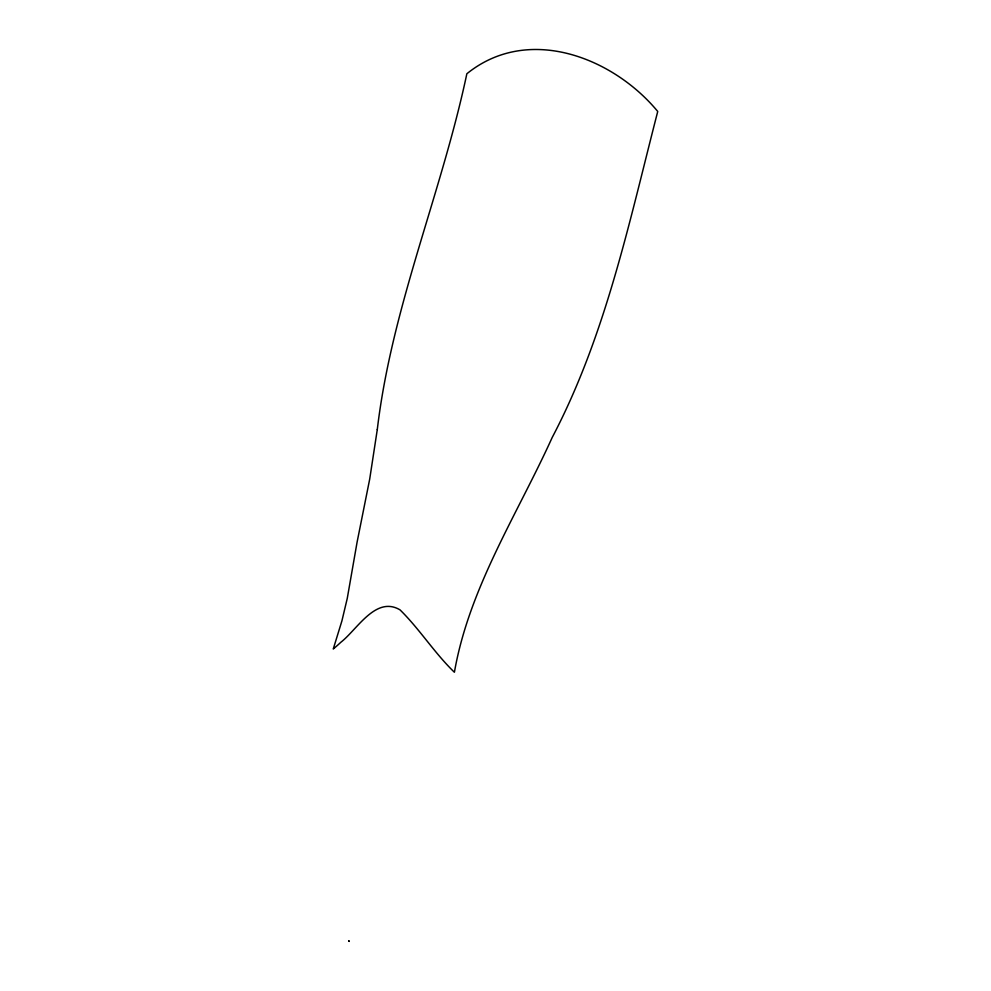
<?xml version="1.0" encoding="UTF-8"?>
<svg xmlns="http://www.w3.org/2000/svg" width="991" height="991" viewBox="0 0 991 991"><rect width="100%" height="100%" fill="white"/><g stroke="black" fill="none" stroke-linecap="round" stroke-linejoin="round"><path stroke-width="1.49" d="M348.683 940.905L349.241 941.413L348.77 940.719M377.298 429.487L369.705 479.087L357.094 542.139L347.259 598.415L341.92 620.861L333.261 648.994A192.242 179.743 2.5 0 0 340.805 642.304C357.268 629.52 375.775 595.541 400.005 609.849C419.676 629.149 434.454 653.032 454.411 672.257C469.102 587.849 517.364 514.391 552.198 437.477C605.774 335.503 629.186 222.046 657.739 111.463C612.711 57.044 527.757 24.416 466.848 73.768C441.466 193.53 391.68 307.321 377.298 429.487"/></g></svg>
